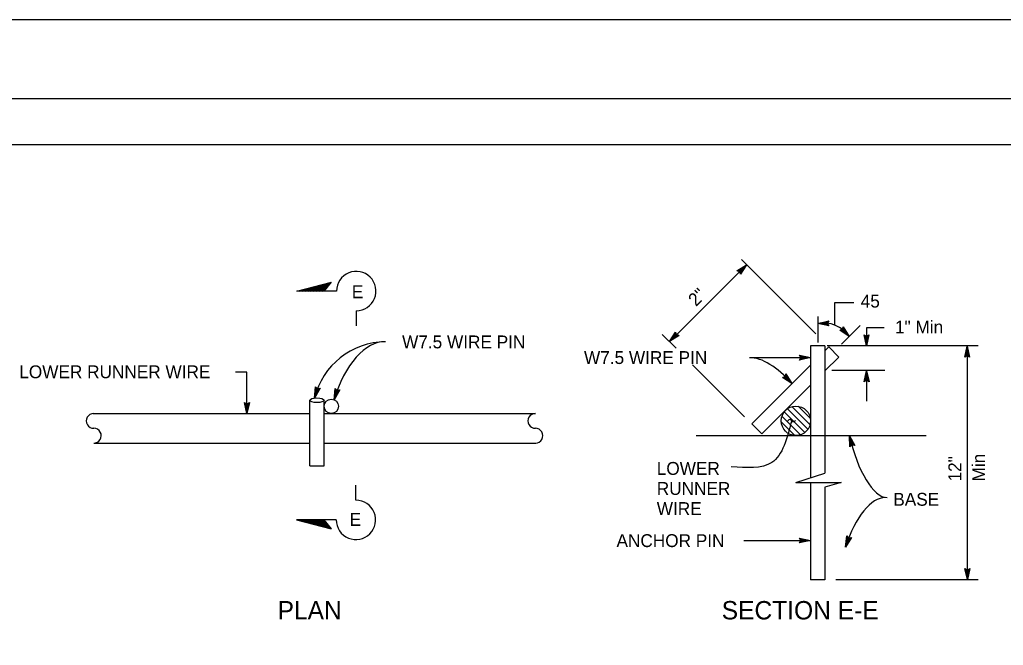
# Model space of a CAD drawing. Extents: x -894 to 866, y -472 to 714.
# Drawn here: x -125 to 410, y 373 to 714 of the extents above; entities that cross this region are included whole.
import ezdxf

# ---------------------------------------------------------------- set-up
doc = ezdxf.new("R2010")
doc.units = 0
for name, color, linetype in [('border_PLOTTING-ELEMENTS', 7, 'Continuous'), ('border_rw_22x34_Cut_Lines', 7, 'Continuous'), ('border_SHEET', 7, 'Continuous'), ('pp_PRESENTATION', 7, 'Continuous'), ('rd_PAVEMENT-anno', 7, 'Continuous'), ('rd_SUBBASE-MATERIAL', 7, 'Continuous'), ('STR_Misc Steel A', 7, 'Continuous'), ('STR_Misc Steel E', 7, 'Continuous')]:
    doc.layers.add(name, color=color, linetype=linetype)

msp = doc.modelspace()

# ---------------------------------------------------------------- linework, layer by layer
at = {"layer": 'border_PLOTTING-ELEMENTS'}
for points in [[(-894.04, -472.45), (865.96, -472.45), (865.96, 713.55), (-894.04, 713.55)], [(-864.04, 670.55), (835.96, 670.55), (835.96, -429.45), (-864.04, -429.45)]]:
    msp.add_lwpolyline(points, close=True, dxfattribs=at)
at = {"layer": 'border_rw_22x34_Cut_Lines'}
msp.add_lwpolyline([(-864.04, 670.55), (835.96, 670.55), (835.96, -429.45), (-864.04, -429.45)], close=True, dxfattribs=at)
at = {"layer": 'border_SHEET'}
msp.add_line((-814.04, 645.55), (810.96, 645.55), dxfattribs=at)
at = {"layer": 'pp_PRESENTATION'}
for p, q in [((25.39, 565.8), (44.33, 570.64)), ((26.94, 565.8), (43.93, 570.14)), ((28.5, 565.8), (43.52, 569.64)), ((30.06, 565.8), (43.12, 569.13)), ((31.62, 565.8), (42.71, 568.63)), ((33.17, 565.8), (42.3, 568.13)), ((34.73, 565.8), (41.9, 567.63)), ((40.42, 565.8), (44.33, 570.64)), ((47.09, 565.8), (25.39, 565.8)), ((36.29, 565.8), (41.49, 567.13)), ((37.85, 565.8), (41.09, 566.63)), ((39.41, 565.8), (40.68, 566.13)), ((57.81, 555.09), (57.81, 546.94)), ((57.63, 451.91), (57.63, 460.07)), ((25.21, 441.2), (44.16, 436.37)), ((46.91, 441.2), (25.21, 441.2)), ((26.77, 441.2), (43.75, 436.87)), ((28.32, 441.2), (43.34, 437.37)), ((29.88, 441.2), (42.94, 437.87)), ((31.44, 441.2), (42.53, 438.37)), ((33, 441.2), (42.13, 438.87)), ((34.56, 441.2), (41.72, 439.37)), ((36.11, 441.2), (41.32, 439.87)), ((37.67, 441.2), (40.91, 440.37)), ((39.23, 441.2), (40.51, 440.87)), ((40.24, 441.2), (44.16, 436.37))]:
    msp.add_line(p, q, dxfattribs=at)
for centre, start, end in [((57.81, 565.81), 269.9995, 180), ((57.63, 441.2), 180, 90.0005)]:
    msp.add_arc(centre, 10.72, start, end, dxfattribs=at)
at = {"layer": 'rd_PAVEMENT-anno'}
for p, q in [((228.32, 538.19), (270.26, 580.13)), ((265.03, 576.79), (270.22, 580.08)), ((265.44, 576.69), (269.24, 579.11)), ((269.24, 579.1), (266.83, 575.32)), ((270.22, 580.08), (266.92, 574.9)), ((307.95, 542.44), (267.42, 582.97)), ((270.22, 580.08), (270.22, 580.08)), ((266.54, 576.41), (265.03, 576.79)), ((265.03, 576.79), (265.03, 576.79)), ((265.86, 576.6), (268.27, 578.13)), ((266.23, 576.48), (267.29, 577.15)), ((266.92, 574.9), (266.54, 576.41)), ((267.29, 577.15), (266.62, 576.11)), ((268.27, 578.13), (266.71, 575.69)), ((266.92, 574.9), (266.92, 574.9)), ((318.21, 559.45), (318.21, 547.21)), ((328.66, 559.45), (318.21, 559.45)), ((309, 552), (309, 537.8)), ((309.01, 548.2), (314.99, 549.61)), ((315.03, 546.94), (309.01, 548.2)), ((309.01, 548.2), (309.01, 548.2)), ((314.81, 547.29), (310.39, 548.21)), ((310.4, 548.22), (314.76, 549.25)), ((311.77, 548.23), (314.59, 548.9)), ((314.57, 547.65), (311.77, 548.23)), ((313.16, 548.25), (314.36, 548.54)), ((314.39, 547.99), (313.16, 548.25)), ((314.99, 549.61), (314.21, 548.27)), ((314.21, 548.27), (315.03, 546.94)), ((314.99, 549.61), (314.99, 549.61)), ((315.03, 546.94), (315.03, 546.94)), ((322.02, 536.9), (332.1, 546.98)), ((322.47, 544.88), (322.89, 546.38)), ((322.89, 546.38), (322.89, 546.38)), ((322.89, 546.38), (326.06, 541.11)), ((231.89, 534.62), (224.37, 542.14)), ((228.35, 538.3), (231.65, 543.48)), ((233.53, 541.6), (228.35, 538.3)), ((233.13, 541.7), (229.32, 539.27)), ((229.33, 539.29), (231.73, 543.06)), ((230.3, 540.25), (231.85, 542.69)), ((232.71, 541.78), (230.3, 540.25)), ((231.28, 541.23), (231.94, 542.27)), ((232.34, 541.9), (231.28, 541.23)), ((231.65, 543.48), (231.65, 543.48)), ((231.65, 543.48), (232.02, 541.98)), ((232.02, 541.98), (233.53, 541.6)), ((233.53, 541.6), (233.53, 541.6)), ((320.96, 544.54), (322.47, 544.88)), ((326.06, 541.11), (320.96, 544.54)), ((320.96, 544.54), (320.96, 544.54)), ((325.09, 542.12), (321.38, 544.62)), ((324.15, 543.11), (321.75, 544.73)), ((323.2, 544.12), (322.18, 544.81)), ((322.56, 545.2), (323.2, 544.12)), ((322.69, 545.56), (324.15, 543.11)), ((322.79, 545.98), (325.11, 542.11)), ((326.06, 541.11), (326.06, 541.11)), ((335.56, 535.91), (334.23, 541.91)), ((334.23, 541.9), (334.23, 541.9)), ((334.23, 541.9), (335.56, 541.11)), ((335.56, 537.3), (334.59, 541.67)), ((335.56, 538.67), (334.93, 541.49)), ((335.56, 540.05), (335.29, 541.26)), ((335.56, 541.11), (336.9, 541.91)), ((336.9, 541.91), (335.56, 535.91)), ((336.54, 541.69), (335.56, 537.29)), ((336.18, 541.46), (335.56, 538.67)), ((335.83, 541.28), (335.56, 540.05)), ((335.58, 545.83), (335.58, 535.95)), ((345.22, 545.83), (335.58, 545.83)), ((336.9, 541.91), (336.9, 541.91)), ((228.35, 538.3), (228.35, 538.3)), ((396.28, 535.95), (314.12, 535.95)), ((335.56, 535.91), (335.56, 535.91)), ((389.03, 529.77), (390.37, 535.77)), ((390.34, 535.95), (390.34, 408.61)), ((390.37, 535.77), (390.37, 535.77)), ((390.37, 535.77), (391.7, 529.77)), ((299.87, 529.55), (299.07, 530.89)), ((299.07, 530.89), (299.07, 530.89)), ((299.07, 530.89), (305.07, 529.56)), ((299.28, 530.54), (303.69, 529.56)), ((299.52, 530.18), (302.3, 529.56)), ((390.37, 530.57), (389.03, 529.77)), ((389.39, 529.98), (390.37, 534.39)), ((389.75, 530.22), (390.37, 533)), ((390.09, 530.39), (390.37, 531.62)), ((390.37, 534.38), (391.34, 530)), ((390.37, 533), (391, 530.18)), ((390.37, 531.62), (390.64, 530.41)), ((391.7, 529.77), (390.37, 530.57)), ((269.17, 497.34), (240.9, 525.6)), ((305.12, 529.42), (271.85, 529.42)), ((305.07, 529.56), (299.07, 528.22)), ((299.07, 528.22), (299.87, 529.55)), ((299.07, 528.22), (299.07, 528.22)), ((303.67, 529.55), (299.3, 528.58)), ((302.3, 529.56), (299.48, 528.93)), ((299.69, 529.83), (300.92, 529.56)), ((300.92, 529.56), (299.71, 529.29)), ((305.07, 529.56), (305.07, 529.56)), ((389.03, 529.77), (389.03, 529.77)), ((391.7, 529.77), (391.7, 529.77)), ((-1.67, 521.64), (-7.85, 521.64)), ((-1.67, 499.09), (-1.67, 521.64)), ((291.27, 519.12), (291.68, 520.63)), ((291.35, 519.44), (292.01, 518.36)), ((291.48, 519.81), (292.96, 517.37)), ((291.58, 520.23), (293.92, 516.37)), ((291.68, 520.63), (291.68, 520.63)), ((291.68, 520.63), (294.88, 515.38)), ((345.52, 522.45), (316.76, 522.45)), ((334.25, 516.4), (335.58, 522.4)), ((334.6, 516.61), (335.58, 521.02)), ((334.96, 516.85), (335.58, 519.63)), ((335.58, 522.45), (335.58, 505.83)), ((335.58, 522.4), (335.58, 522.4)), ((335.58, 522.4), (336.92, 516.4)), ((335.58, 519.63), (336.21, 516.81)), ((335.59, 521.01), (336.56, 516.63)), ((289.76, 518.78), (291.27, 519.12)), ((294.88, 515.38), (289.76, 518.78)), ((289.76, 518.78), (289.76, 518.78)), ((293.91, 516.38), (290.18, 518.86)), ((292.96, 517.37), (290.55, 518.97)), ((292.01, 518.36), (290.98, 519.05)), ((294.88, 515.38), (294.88, 515.38)), ((335.59, 517.2), (334.25, 516.4)), ((334.25, 516.4), (334.25, 516.4)), ((335.31, 517.02), (335.58, 518.25)), ((335.58, 518.25), (335.85, 517.04)), ((336.92, 516.4), (335.59, 517.2)), ((336.92, 516.4), (336.92, 516.4)), ((35.04, 507.53), (35.61, 513.64)), ((38.15, 512.83), (35.04, 507.53)), ((35.46, 508.85), (35.88, 513.31)), ((37.75, 512.73), (35.46, 508.84)), ((35.61, 513.64), (35.61, 513.64)), ((35.61, 513.64), (36.63, 512.48)), ((35.89, 510.16), (36.16, 513.04)), ((37.33, 512.62), (35.89, 510.16)), ((36.31, 511.47), (36.43, 512.7)), ((36.95, 512.56), (36.31, 511.47)), ((36.63, 512.48), (38.15, 512.83)), ((38.15, 512.83), (38.15, 512.83)), ((45.74, 506.64), (46.34, 512.76)), ((48.88, 511.93), (45.74, 506.64)), ((46.17, 507.96), (46.61, 512.42)), ((48.48, 511.83), (46.17, 507.95)), ((46.34, 512.76), (46.34, 512.76)), ((46.34, 512.76), (47.36, 511.58)), ((46.6, 509.27), (46.89, 512.15)), ((48.06, 511.72), (46.6, 509.27)), ((47.03, 510.58), (47.15, 511.81)), ((47.68, 511.66), (47.03, 510.58)), ((47.36, 511.58), (48.88, 511.93)), ((48.88, 511.93), (48.88, 511.93)), ((-1.67, 499.09), (-3, 505.09)), ((-3, 505.09), (-3, 505.09)), ((-3, 505.09), (-1.67, 504.29)), ((-1.67, 500.49), (-2.64, 504.86)), ((-1.67, 501.86), (-2.29, 504.68)), ((-1.67, 503.24), (-1.93, 504.45)), ((-1.67, 504.29), (-0.33, 505.09)), ((-0.33, 505.09), (-1.67, 499.09)), ((-0.68, 504.88), (-1.67, 500.47)), ((-1.04, 504.64), (-1.67, 501.86)), ((-1.39, 504.47), (-1.67, 503.24)), ((-0.33, 505.09), (-0.33, 505.09)), ((35.04, 507.53), (35.04, 507.53)), ((45.74, 506.64), (45.74, 506.64)), ((-1.67, 499.09), (-1.67, 499.09)), ((326.55, 480.9), (326.24, 487.04)), ((326.24, 487.04), (326.24, 487.04)), ((326.24, 487.04), (329.12, 481.62)), ((327.63, 482.03), (326.55, 480.9)), ((326.83, 481.21), (326.6, 485.71)), ((326.61, 485.7), (328.71, 481.75)), ((327.12, 481.53), (326.97, 484.38)), ((326.97, 484.38), (328.33, 481.82)), ((327.41, 481.79), (327.34, 483.05)), ((327.34, 483.05), (327.92, 481.95)), ((329.12, 481.62), (327.63, 482.03)), ((326.55, 480.9), (326.55, 480.9)), ((329.12, 481.62), (329.12, 481.62)), ((268.86, 429.94), (305.12, 429.94)), ((299.87, 429.96), (299.07, 431.3)), ((299.07, 431.3), (299.07, 431.3)), ((299.07, 431.3), (305.07, 429.96)), ((305.07, 429.96), (299.07, 428.63)), ((299.07, 428.63), (299.87, 429.96)), ((299.07, 428.63), (299.07, 428.63)), ((299.28, 430.94), (303.69, 429.96)), ((303.67, 429.95), (299.3, 428.98)), ((302.3, 429.96), (299.48, 429.33)), ((299.52, 430.58), (302.3, 429.96)), ((299.69, 430.23), (300.92, 429.96)), ((300.92, 429.96), (299.71, 429.69)), ((305.07, 429.96), (305.07, 429.96)), ((324.12, 426.38), (324.84, 432.49)), ((327.36, 431.61), (324.12, 426.38)), ((324.58, 427.7), (325.1, 432.15)), ((326.96, 431.52), (324.58, 427.69)), ((324.84, 432.49), (324.84, 432.49)), ((324.84, 432.49), (325.83, 431.29)), ((325.03, 428.99), (325.37, 431.86)), ((326.54, 431.42), (325.03, 428.99)), ((325.49, 430.3), (325.63, 431.52)), ((326.15, 431.37), (325.49, 430.3)), ((325.83, 431.29), (327.36, 431.61)), ((327.36, 431.61), (327.36, 431.61)), ((324.12, 426.38), (324.12, 426.38)), ((390.48, 408.68), (389.14, 414.68)), ((389.14, 414.68), (389.14, 414.68)), ((389.14, 414.68), (390.47, 413.88)), ((390.47, 410.07), (389.5, 414.44)), ((390.48, 411.44), (389.85, 414.27)), ((390.48, 412.82), (390.21, 414.03)), ((390.47, 413.88), (391.81, 414.68)), ((391.81, 414.68), (390.48, 408.68)), ((391.46, 414.46), (390.48, 410.06)), ((391.1, 414.23), (390.48, 411.44)), ((390.75, 414.05), (390.48, 412.82)), ((391.81, 414.68), (391.81, 414.68)), ((396.3, 408.61), (318.94, 408.61)), ((390.48, 408.68), (390.48, 408.68))]:
    msp.add_line(p, q, dxfattribs=at)
for centre, radius, start, end in [((311.9, 531.09), 17.35, 34.9042, 99.6154), ((74.07, 497.95), 40.2, 90.5291, 166.2491)]:
    msp.add_arc(centre, radius, start, end, dxfattribs=at)
for centre, major_axis, ratio, start_param, end_param in [((65.57, 499.36), (-10.16, -38.44), 0.529773, 3.243054, 4.662957), ((285.83, 490.49), (19.19, -37.81), 0.502592, 2.015589, 2.895866), ((340.39, 494.21), (-7.6, 40.81), 0.368327, 1.677717, 3.06373), ((339.53, 406.6), (-7.4, -46.61), 0.417069, 3.195706, 4.343117)]:
    msp.add_ellipse(centre, major_axis=major_axis, ratio=ratio, start_param=start_param, end_param=end_param, dxfattribs=at)
for points in [[(294.69, 494.84), (283.93, 472.41), (261.96, 470.12)], [(296.95, 495.38), (295.29, 494.56), (294.09, 495.87), (292.48, 494.87)]]:
    msp.add_spline(points, degree=3, dxfattribs=at)
at = {"layer": 'rd_SUBBASE-MATERIAL'}
msp.add_line((368.06, 487.03), (242.85, 487.03), dxfattribs=at)
at = {"layer": 'STR_Misc Steel A'}
for p, q in [((-85.35, 499.09), (32.51, 499.09)), ((40.33, 499.09), (155.37, 499.09)), ((290.76, 499.99), (301.97, 488.78)), ((292.57, 501.72), (303.7, 490.59)), ((294.98, 502.84), (304.82, 493)), ((298.32, 503.03), (305.02, 496.34)), ((289.13, 494.55), (296.48, 487.2)), ((289.53, 497.69), (299.67, 487.55)), ((-85.09, 482.96), (32.51, 482.96)), ((40.33, 482.96), (155.55, 482.96))]:
    msp.add_line(p, q, dxfattribs=at)
msp.add_circle((297.11, 495.13), 8, dxfattribs=at)
for centre, start, end in [((-85.09, 495.08), 90.0407, 271.0761), ((155.3, 495.08), 88.9023, 269.9743), ((-85.02, 487.03), 268.9023, 89.9743), ((155.37, 487.03), 270.0407, 91.0761)]:
    msp.add_arc(centre, 4.03, start, end, dxfattribs=at)
at = {"layer": 'STR_Misc Steel E'}
for p, q in [((305.12, 535.97), (305.12, 464.14)), ((312.89, 535.97), (305.12, 535.97)), ((312.89, 535.97), (312.89, 466.67)), ((312.89, 533.27), (315, 535.38)), ((320.49, 529.88), (315, 535.38)), ((273.08, 493.46), (305.12, 525.5)), ((312.89, 522.28), (320.49, 529.88)), ((278.58, 487.96), (305.12, 514.5)), ((32.51, 470.71), (32.51, 506.29)), ((40.33, 470.71), (40.33, 506.29)), ((278.58, 487.96), (273.08, 493.46)), ((32.51, 470.71), (40.33, 470.71)), ((297, 461.51), (312.83, 466.65)), ((297, 461.51), (321.73, 461.51)), ((305.12, 461.51), (305.12, 408.5)), ((321.73, 461.51), (312.89, 458.95)), ((312.89, 458.95), (312.89, 408.5)), ((312.89, 408.5), (305.12, 408.5))]:
    msp.add_line(p, q, dxfattribs=at)
msp.add_circle((44.23, 503.03), 3.91, dxfattribs=at)
msp.add_ellipse((36.41, 506.32), major_axis=(3.88, 0.01), ratio=0.327729, dxfattribs=at)

# ---------------------------------------------------------------- texts
at = {"layer": 'pp_PRESENTATION'}
for p in [(55.39, 561.87), (54.25, 437.95)]:
    msp.add_text('E', height=7, dxfattribs=at).set_placement(p)
at = {"layer": 'rd_PAVEMENT-anno'}
for s, rotation, p in [('2"', 45, (242.71, 557.07)), ('Min', 90, (400.11, 462.11)), ('12"', 90, (387.11, 462.11))]:
    msp.add_text(s, height=7, rotation=rotation, dxfattribs=at).set_placement(p)
for s, height, p in [('45', 7, (332.39, 556.81)), ('1" Min', 7, (351.07, 542.68)), ('W7.5 WIRE PIN', 7, (82.77, 534.59)), ('W7.5 WIRE PIN', 7, (181.79, 526.07)), ('LOWER RUNNER WIRE', 7, (-125.6, 518.32)), ('LOWER', 7, (221.39, 465.72)), ('RUNNER', 7, (221.39, 454.78)), ('BASE ', 7, (350.14, 448.89)), ('WIRE', 7, (221.39, 443.85)), ('ANCHOR PIN', 7, (199.47, 426.4)), ('PLAN', 10, (14.98, 387)), ('SECTION E-E', 10, (256.73, 387))]:
    msp.add_text(s, height=height, dxfattribs=at).set_placement(p)

doc.saveas('drawing.dxf')
